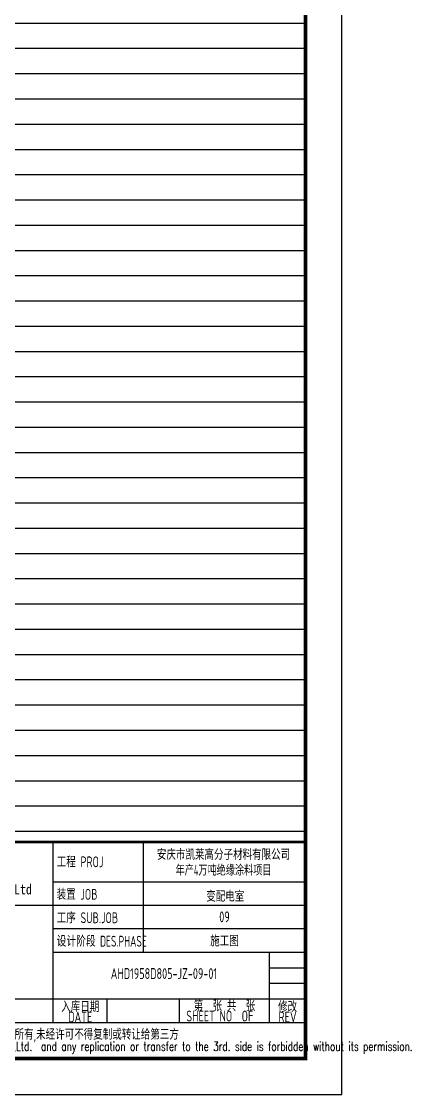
# Model space of a CAD drawing. Extents: x 4924227 to 5052693, y -485691 to -238224.
# Drawn here: x 5032671 to 5043489, y -359784 to -330039 of the extents above; entities that cross this region are included whole.
import ezdxf
from ezdxf.enums import TextEntityAlignment as Align

# ---------------------------------------------------------------- set-up
doc = ezdxf.new("R2010")
doc.units = 0
doc.header["$LTSCALE"] = 1000
doc.header["$MEASUREMENT"] = 0
doc.layers.get('0').update_dxf_attribs({"linetype": 'CONTINUOUS'})
doc.layers.add('PUB_TITLE', color=4, linetype='CONTINUOUS')
doc.layers.add('图层线', color=8, linetype='CONTINUOUS')
doc.styles.add('ECEC_TQ', font='txt_l.shx', dxfattribs={"bigfont": 'hztxt_l.shx'})
doc.styles.add('sceie', font='sceie.shx', dxfattribs={"bigfont": 'sceic.shx'})
doc.styles.add('宋体', font='', dxfattribs={"width": 0.7})
doc.styles.get('宋体').set_extended_font_data('SimSun')

msp = doc.modelspace()

# ---------------------------------------------------------------- linework, layer by layer
for p, q in [((5033551.5, -357783.9), (5033551.5, -352783.9)), ((5036051.5, -355833.9), (5036051.5, -352783.9)), ((5040551.5, -358783.9), (5040551.5, -352783.9)), ((5033551.5, -353883.9), (5040551.5, -353883.9)), ((5022551.5, -354533.9), (5033551.5, -354533.9)), ((5033551.5, -354533.9), (5040551.5, -354533.9)), ((5033551.5, -355183.9), (5040551.5, -355183.9)), ((5033551.5, -355833.9), (5040551.5, -355833.9)), ((5039551.5, -357783.9), (5039551.5, -355833.9)), ((5039551.5, -356267.2), (5040551.5, -356267.2)), ((5039551.5, -356700.6), (5040551.5, -356700.6)), ((5028051.5, -357133.9), (5040551.5, -357133.9)), ((5035051.5, -357783.9), (5035051.5, -357133.9)), ((5037051.5, -357783.9), (5037051.5, -357133.9)), ((5022551.5, -357783.9), (5040551.5, -357783.9)), ((5022551.5, -358783.9), (5040551.5, -358783.9))]:
    msp.add_line(p, q)
at = {"const_width": 70}
msp.add_lwpolyline([(5040551.5, -352783.9), (5022551.5, -352783.9)], dxfattribs=at)
at = {"layer": 'PUB_TITLE'}
msp.add_lwpolyline([(4957451.5, -359783.9), (5041551.5, -359783.9), (5041551.5, -300383.9), (4957451.5, -300383.9)], close=True, dxfattribs=at)
at = {"layer": 'PUB_TITLE', "const_width": 100}
msp.add_lwpolyline([(4959951.5, -358783.9), (5040551.5, -358783.9), (5040551.5, -301383.9), (4959951.5, -301383.9)], close=True, dxfattribs=at)
at = {"layer": '图层线'}
for p, q in [((4959951.5, -330083.9), (5040551.5, -330083.9)), ((4959951.5, -330783.9), (5040551.5, -330783.9)), ((4959951.5, -331483.9), (5040551.5, -331483.9)), ((4959951.5, -332183.9), (5040551.5, -332183.9)), ((4959951.5, -332883.9), (5040551.5, -332883.9)), ((4959951.5, -333583.9), (5040551.5, -333583.9)), ((4959951.5, -334283.9), (5040551.5, -334283.9)), ((4959951.5, -334983.9), (5040551.5, -334983.9)), ((4959951.5, -335683.9), (5040551.5, -335683.9)), ((4959951.5, -336383.9), (5040551.5, -336383.9)), ((4959951.5, -337083.9), (5040551.5, -337083.9)), ((4959951.5, -337783.9), (5040551.5, -337783.9)), ((4959951.5, -338483.9), (5040551.5, -338483.9)), ((4959951.5, -339183.9), (5040551.5, -339183.9)), ((4959951.5, -339883.9), (5040551.5, -339883.9)), ((4959951.5, -340583.9), (5040551.5, -340583.9)), ((4959951.5, -341283.9), (5040551.5, -341283.9)), ((4959951.5, -341983.9), (5040551.5, -341983.9)), ((4959951.5, -342683.9), (5040551.5, -342683.9)), ((4959951.5, -343383.9), (5040551.5, -343383.9)), ((4959951.5, -344083.9), (5040551.5, -344083.9)), ((4959951.5, -344783.9), (5040551.5, -344783.9)), ((4959951.5, -345483.9), (5040551.5, -345483.9)), ((4959951.5, -346183.9), (5040551.5, -346183.9)), ((4959951.5, -346883.9), (5040551.5, -346883.9)), ((4959951.5, -347583.9), (5040551.5, -347583.9)), ((4959951.5, -348283.9), (5040551.5, -348283.9)), ((4959951.5, -348983.9), (5040551.5, -348983.9)), ((4959951.5, -349683.9), (5040551.5, -349683.9)), ((4959951.5, -350383.9), (5040551.5, -350383.9)), ((4959951.5, -351083.9), (5040551.5, -351083.9)), ((4959951.5, -351783.9), (5040551.5, -351783.9)), ((4959951.5, -352483.9), (5040551.5, -352483.9))]:
    msp.add_line(p, q, dxfattribs=at)

# ---------------------------------------------------------------- texts
for s, height, style, width, p in [('安庆市凯莱高分子材料有限公司', 300, 'sceie', 0.8, (5038275.2, -353113.7)), ('年产4万吨绝缘涂料项目', 300, 'sceie', 0.65, (5038275.2, -353548.7)), ('Anhui Huadong Chemical & Medical Engineering Co.,Ltd', 280, '宋体', 0.85, (5028746.4, -354133.9)), ('变配电室', 300, 'sceie', 0.8, (5038323, -354269.9)), ('09', 300, 'sceie', 0.8, (5038301.5, -354858.9)), ('施工图', 300, 'sceie', 0.8, (5038301.5, -355508.9)), ('入库日期', 300, 'sceie', 0.8, (5034301.5, -357333.9)), ('第  张 共  张', 300, 'sceie', 0.8, (5038301.5, -357308.9)), ('修改', 300, 'sceie', 0.8, (5040051.5, -357333.9)), ('DATE', 300, 'sceie', 0.8, (5034301.5, -357633.9)), ('SHEET NO  OF  ', 300, 'sceie', 0.8, (5038301.5, -357608.9)), ('REV', 300, 'sceie', 0.8, (5040051.5, -357633.9)), ('本文件专有权属安徽华东化工医药工程有限责任公司所有,未经许可不得复制或转让给第三方', 300, 'sceie', 0.8, (5031722.6, -358132.8)), ('The proprietary right of this document belongs to Anhui Huadong Chemical And Medical Engineering  Co.,Ltd.  and any replication or transfer to the 3rd. side is forbidden without its permission. ', 250, 'ECEC_TQ', 0.72, (5031551.5, -358483.9))]:
    msp.add_text(s, height=height, dxfattribs=dict(style=style, width=width)).set_placement(p, align=Align.MIDDLE)
at = {"style": 'sceie'}
for s, width, p in [('工程 PROJ', 0.8, (5033648.4, -353483.9)), ('装置 JOB', 0.8, (5033648.4, -354383.9)), ('工序 SUB.JOB', 0.8, (5033648.4, -355033.9)), ('设计阶段 DES.PHASE', 0.75, (5033648.4, -355683.9))]:
    msp.add_text(s, height=300, dxfattribs=dict(at, width=width)).set_placement(p)
at = {"style": 'sceie', "width": 0.8}
msp.add_attdef('AHD1958D805-JZ-09-01', text='200320-02-040', height=300, dxfattribs=at).set_placement((5036622.3, -356430.2), align=Align.MIDDLE)

doc.saveas('drawing.dxf')
